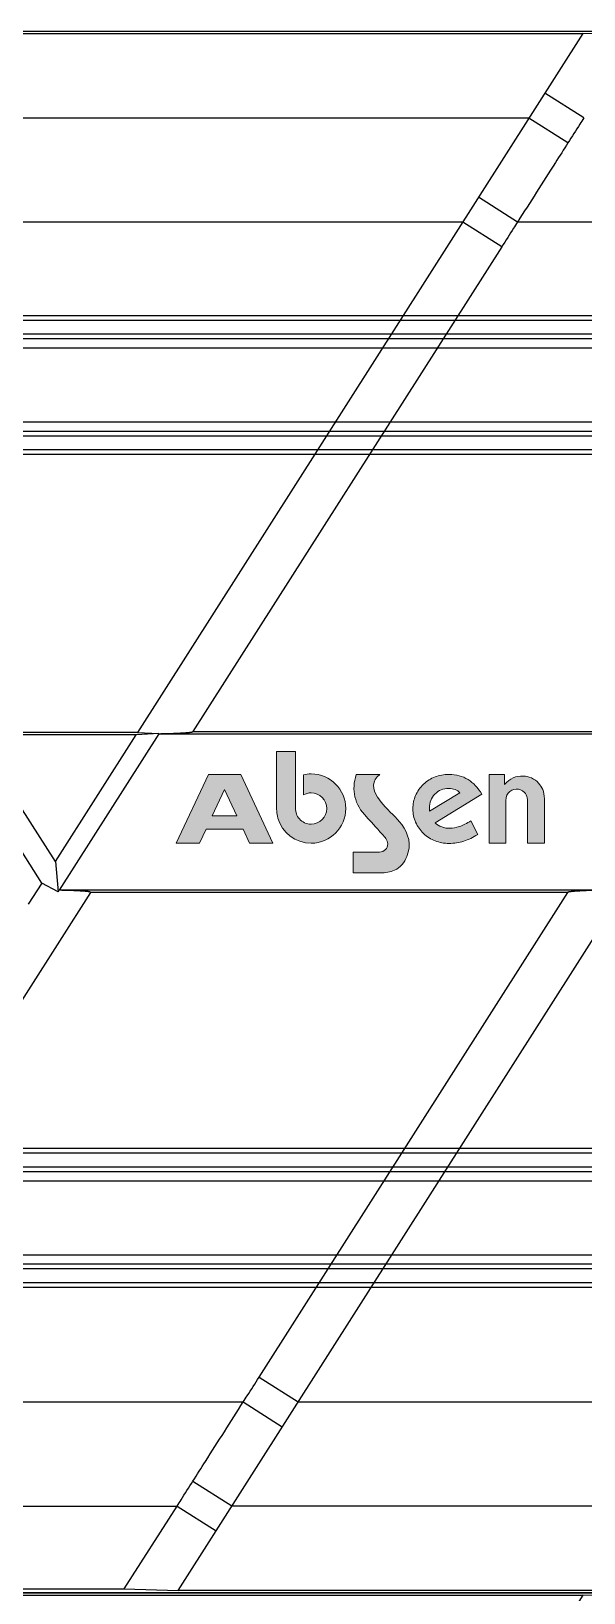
# Model space of a CAD drawing. Header units: millimetres. Extents: x 1409 to 26878, y 589 to 5187.
# Drawn here: x 15029.5 to 15148.9, y 3600.1 to 3937.6 of the extents above; entities that cross this region are included whole.
import ezdxf

# ---------------------------------------------------------------- set-up
doc = ezdxf.new("R2010")
doc.units = ezdxf.units.MM
doc.layers.add('02___PRT_ALL_AXES', color=7, linetype='Continuous')
doc.layers.add('图层 1', color=7, linetype='Continuous', lineweight=18)

# ---------------------------------------------------------------- blocks, each defined once
blk = doc.blocks.new('WRSF')
at = {"color": 114, "linetype": 'Continuous', "true_color": 0x139b48}
for p, q in [((12832.07, 6322.06), (12278.07, 6322.06)), ((12832.07, 6317.06), (12278.07, 6317.06)), ((12832.07, 6315.06), (12278.07, 6315.06)), ((12832.07, 6299.06), (12278.07, 6299.06)), ((12832.07, 6297.06), (12278.07, 6297.06)), ((12832.07, 6292.06), (12278.07, 6292.06)), ((12832.07, 6142.06), (12278.07, 6142.06)), ((12832.07, 6137.06), (12278.07, 6137.06)), ((12832.07, 6135.06), (12278.07, 6135.06)), ((12832.07, 6119.06), (12278.07, 6119.06)), ((12832.07, 6117.06), (12278.07, 6117.06)), ((12832.07, 6112.06), (12278.07, 6112.06))]:
    blk.add_line(p, q, dxfattribs=at)
at = {"layer": '02___PRT_ALL_AXES', "color": 114, "linetype": 'Continuous', "true_color": 0x139b48}
for p, q in [((12828.1, 6321.06), (12282.04, 6321.06)), ((12828.1, 6318.06), (12282.04, 6318.06)), ((12828.1, 6296.06), (12282.04, 6296.06)), ((12828.1, 6293.06), (12282.04, 6293.06)), ((12828.1, 6141.06), (12282.04, 6141.06)), ((12828.1, 6138.06), (12282.04, 6138.06)), ((12828.1, 6116.06), (12282.04, 6116.06)), ((12828.1, 6113.06), (12282.04, 6113.06))]:
    blk.add_line(p, q, dxfattribs=at)
blk = doc.blocks.new('*U71')
blk.add_blockref('WRSF', (-12547.57, -6214.33))
blk = doc.blocks.new('*U72')
at = {"color": 0, "linetype": 'ByBlock', "lineweight": -2, "transparency": 16777216}
blk.add_blockref('*U71', (0, 0), dxfattribs=at)
blk = doc.blocks.new('1111')
at = {"true_color": 0xf58220}
h = blk.add_hatch(color=30, dxfattribs=at)
edge = h.paths.add_edge_path()
edge.add_spline(control_points=[(16284.61, 6882.51), (16284.76, 6882.1), (16284.98, 6881.72), (16285.26, 6881.4), (16285.89, 6880.69), (16286.8, 6880.24), (16287.81, 6880.24), (16289.68, 6880.24), (16291.21, 6881.76), (16291.21, 6883.63), (16291.21, 6885.5), (16289.68, 6887.02), (16287.81, 6887.02), (16287.21, 6887.02), (16286.63, 6886.86), (16286.14, 6886.58), (16286.14, 6886.58), (16286.14, 6890.93), (16286.14, 6890.93), (16286.69, 6891.06), (16287.26, 6891.12), (16287.81, 6891.12), (16291.94, 6891.12), (16295.3, 6887.76), (16295.3, 6883.63), (16295.3, 6879.51), (16291.94, 6876.14), (16287.81, 6876.14), (16284.4, 6876.14), (16281.51, 6878.45), (16280.61, 6881.58), (16280.32, 6882.6), (16280.33, 6883.57), (16280.33, 6884.63), (16280.33, 6884.63), (16280.33, 6885.84), (16280.33, 6885.84), (16280.33, 6885.84), (16280.33, 6895.96), (16280.33, 6895.96), (16280.33, 6895.96), (16284.42, 6895.96), (16284.42, 6895.96), (16284.42, 6892.16), (16284.42, 6888.35), (16284.42, 6884.55), (16284.42, 6883.85), (16284.38, 6883.18), (16284.61, 6882.51)], knot_values=[0, 0, 0, 0, 1, 1, 1, 2, 2, 2, 3, 3, 3, 4, 4, 4, 5, 5, 5, 6, 6, 6, 7, 7, 7, 8, 8, 8, 9, 9, 9, 10, 10, 10, 11, 11, 11, 12, 12, 12, 13, 13, 13, 14, 14, 14, 15, 15, 15, 16, 16, 16, 16], degree=3, periodic=0)
h = blk.add_hatch(color=256)
h.paths.add_polyline_path([(16266.44, 6882.02), (16271.74, 6882.02), (16269.09, 6887.71)], flags=16)
h.paths.add_polyline_path([(16273.08, 6879.15), (16265.11, 6879.15), (16263.7, 6876.14), (16258.66, 6876.14), (16265.59, 6890.99), (16270.13, 6890.99), (16272.6, 6890.99), (16279.52, 6876.14), (16274.48, 6876.14)])
h = blk.add_hatch(color=256)
edge = h.paths.add_edge_path()
edge.add_spline(control_points=[(16297.57, 6890.99), (16297.57, 6890.99), (16302.63, 6890.99), (16302.63, 6890.99), (16300.89, 6889.75), (16301.01, 6887.7), (16302.14, 6886.07), (16302.48, 6885.57), (16302.89, 6885.06), (16303.32, 6884.55), (16304.71, 6882.88), (16306.22, 6881.76), (16307.39, 6880.16), (16308.89, 6878.11), (16309.5, 6875.82), (16308.51, 6873.28), (16308, 6871.97), (16307.08, 6870.87), (16305.85, 6870.3), (16304.92, 6869.87), (16303.86, 6869.71), (16302.75, 6869.71), (16302.75, 6869.71), (16296.92, 6869.71), (16296.92, 6869.71), (16296.92, 6869.71), (16296.92, 6874.21), (16296.92, 6874.21), (16296.92, 6874.21), (16302.56, 6874.21), (16302.56, 6874.21), (16302.56, 6874.21), (16302.57, 6874.21), (16302.57, 6874.21), (16302.57, 6874.21), (16302.57, 6874.21), (16302.57, 6874.21), (16302.57, 6874.21), (16302.58, 6874.21), (16302.58, 6874.21), (16302.58, 6874.21), (16302.58, 6874.21), (16302.58, 6874.21), (16303.57, 6874.22), (16304.37, 6875.02), (16304.37, 6876.01), (16304.37, 6876.87), (16303.69, 6877.47), (16303.17, 6878.06), (16301.87, 6879.54), (16300.5, 6881.05), (16299.77, 6881.81), (16297.17, 6884.51), (16296.46, 6887.59), (16297.57, 6890.99)], knot_values=[0, 0, 0, 0, 1, 1, 1, 2, 2, 2, 3, 3, 3, 4, 4, 4, 5, 5, 5, 6, 6, 6, 7, 7, 7, 8, 8, 8, 9, 9, 9, 10, 10, 10, 11, 11, 11, 12, 12, 12, 13, 13, 13, 14, 14, 14, 15, 15, 15, 16, 16, 16, 17, 17, 17, 18, 18, 18, 18], degree=3, periodic=0)
h = blk.add_hatch(color=256)
edge = h.paths.add_edge_path()
edge.add_spline(control_points=[(16323.8, 6878.01), (16322.81, 6877.37), (16321.81, 6876.89), (16320.79, 6876.57), (16319.77, 6876.25), (16318.71, 6876.09), (16317.62, 6876.09), (16316.55, 6876.09), (16315.55, 6876.28), (16314.61, 6876.63), (16313.68, 6876.99), (16312.85, 6877.53), (16312.1, 6878.23), (16311.36, 6878.93), (16310.79, 6879.75), (16310.39, 6880.65), (16310, 6881.56), (16309.8, 6882.52), (16309.8, 6883.54), (16309.8, 6884.58), (16309.99, 6885.55), (16310.38, 6886.44), (16310.76, 6887.33), (16311.34, 6888.14), (16312.1, 6888.86), (16312.85, 6889.58), (16313.67, 6890.11), (16314.58, 6890.46), (16315.49, 6890.81), (16316.5, 6890.99), (16317.62, 6890.99), (16319.14, 6890.99), (16320.5, 6890.63), (16321.71, 6889.9), (16322.91, 6889.17), (16323.9, 6888.11), (16324.68, 6886.71), (16324.68, 6886.71), (16314.58, 6880.54), (16314.58, 6880.54), (16315.02, 6880.15), (16315.5, 6879.84), (16316.04, 6879.64), (16316.58, 6879.44), (16317.16, 6879.35), (16317.8, 6879.35), (16318.45, 6879.35), (16319.14, 6879.48), (16319.87, 6879.74), (16320.61, 6880), (16321.43, 6880.42), (16322.35, 6881), (16322.35, 6881), (16323.8, 6878.01), (16323.8, 6878.01)], knot_values=[0, 0, 0, 0, 1, 1, 1, 2, 2, 2, 3, 3, 3, 4, 4, 4, 5, 5, 5, 6, 6, 6, 7, 7, 7, 8, 8, 8, 9, 9, 9, 10, 10, 10, 11, 11, 11, 12, 12, 12, 13, 13, 13, 14, 14, 14, 15, 15, 15, 16, 16, 16, 17, 17, 17, 18, 18, 18, 18], degree=3, periodic=0)
edge = h.paths.add_edge_path(flags=16)
edge.add_spline(control_points=[(16313.38, 6883.05), (16313.38, 6883.05), (16319.96, 6887.02), (16319.96, 6887.02), (16319.67, 6887.33), (16319.33, 6887.58), (16318.92, 6887.73), (16318.52, 6887.89), (16318.06, 6887.97), (16317.57, 6887.97), (16316.36, 6887.97), (16315.36, 6887.57), (16314.56, 6886.75), (16313.76, 6885.94), (16313.36, 6884.92), (16313.36, 6883.68), (16313.36, 6883.5), (16313.36, 6883.38), (16313.37, 6883.29), (16313.37, 6883.2), (16313.38, 6883.12), (16313.38, 6883.05)], knot_values=[0, 0, 0, 0, 1, 1, 1, 2, 2, 2, 3, 3, 3, 4, 4, 4, 5, 5, 5, 6, 6, 6, 7, 7, 7, 7], degree=3, periodic=0)
h = blk.add_hatch(color=256)
edge = h.paths.add_edge_path()
edge.add_spline(control_points=[(16326.29, 6876.14), (16326.29, 6876.14), (16326.29, 6890.99), (16326.29, 6890.99), (16326.29, 6890.99), (16329.62, 6890.99), (16329.62, 6890.99), (16329.62, 6890.99), (16329.62, 6888.79), (16329.62, 6888.79), (16330.78, 6890.17), (16331.95, 6890.72), (16333.72, 6890.66), (16334.68, 6890.66), (16336.19, 6890.03), (16336.96, 6889.12), (16337.68, 6888.19), (16338.21, 6887.42), (16338.21, 6885.71), (16338.21, 6885.71), (16338.21, 6876.14), (16338.21, 6876.14), (16338.21, 6876.14), (16334.57, 6876.14), (16334.57, 6876.14), (16334.57, 6876.14), (16334.57, 6884.46), (16334.57, 6884.46), (16334.57, 6884.94), (16334.57, 6885.47), (16334.49, 6885.96), (16334.43, 6886.35), (16334.21, 6886.77), (16333.89, 6887.12), (16332.96, 6888.11), (16331.25, 6888.09), (16330.4, 6886.98), (16329.94, 6886.4), (16329.9, 6885.83), (16329.9, 6884.37), (16329.9, 6884.37), (16329.9, 6876.14), (16329.9, 6876.14), (16329.9, 6876.14), (16326.29, 6876.14), (16326.29, 6876.14)], knot_values=[0, 0, 0, 0, 1, 1, 1, 2, 2, 2, 3, 3, 3, 4, 4, 4, 5, 5, 5, 6, 6, 6, 7, 7, 7, 8, 8, 8, 9, 9, 9, 10, 10, 10, 11, 11, 11, 12, 12, 12, 13, 13, 13, 14, 14, 14, 15, 15, 15, 15], degree=3, periodic=0)
at = {"color": 7, "linetype": 'Continuous'}
for p, q in [((16002.78, 7051.63), (16602.78, 7051.63)), ((16038.24, 7051.13), (16346.53, 7051.13)), ((16346.53, 7051.13), (16250.27, 6900.03)), ((16358.16, 7050.82), (16346.53, 7051.13)), ((16346.73, 7032.89), (16338.31, 7038.22)), ((16334.89, 7032.86), (16056.51, 7032.86)), ((16343.32, 7027.52), (16334.89, 7032.86)), ((16332.42, 7010.39), (16324, 7015.76)), ((16320.58, 7010.39), (16056.51, 7010.39)), ((16329, 7005.02), (16320.58, 7010.39)), ((16419.79, 7010.39), (16332.42, 7010.39)), ((16329, 7005.02), (16262.26, 6900.26)), ((16250.27, 6900.03), (16123.27, 6900.03)), ((16249.95, 6899.53), (16128.39, 6899.53)), ((16232.53, 6872.19), (16249.95, 6899.53)), ((16254.92, 6899.8), (16233.36, 6865.96)), ((16254.92, 6899.83), (16249.95, 6899.53)), ((16250.27, 6900.03), (16254.92, 6899.83)), ((16254.9, 6899.8), (16254.92, 6899.83)), ((16254.9, 6899.8), (16254.92, 6899.8)), ((16254.92, 6899.8), (16372.2, 6899.8)), ((16262.26, 6900.26), (16365.44, 6900.26)), ((16232.53, 6872.19), (16221.61, 6889.33)), ((16229.57, 6867.53), (16216.32, 6888.33)), ((16232.53, 6872.19), (16233.15, 6865.66)), ((16240.12, 6865.51), (16218.94, 6832.27)), ((16229.57, 6867.53), (16226.66, 6862.97)), ((16233.15, 6865.66), (16229.57, 6867.53)), ((16233.15, 6865.66), (16233.34, 6865.96)), ((16233.34, 6865.96), (16233.36, 6865.96)), ((16350.64, 6865.96), (16233.36, 6865.96)), ((16343.3, 6865.51), (16240.12, 6865.51)), ((16259.03, 6714.63), (16355.29, 6865.73)), ((16276.56, 6760.74), (16343.3, 6865.51)), ((16276.56, 6760.74), (16284.98, 6755.38)), ((16185.77, 6755.38), (16273.14, 6755.38)), ((16273.14, 6755.38), (16281.56, 6750.01)), ((16284.98, 6755.38), (16549.05, 6755.38)), ((16262.24, 6738.25), (16270.67, 6732.9)), ((16200.08, 6732.88), (16258.83, 6732.88)), ((16247.41, 6714.95), (16258.83, 6732.88)), ((16258.83, 6732.88), (16267.26, 6727.55)), ((16270.67, 6732.9), (16549.05, 6732.9)), ((16602.78, 6714.13), (16002.78, 6714.13)), ((16211.51, 6714.95), (16247.41, 6714.95)), ((16247.41, 6714.95), (16259.03, 6714.63)), ((16567.33, 6714.63), (16259.03, 6714.63))]:
    blk.add_line(p, q, dxfattribs=at)
blk.add_line((16284.61, 6882.51), (16284.61, 6882.51))
blk.add_line((16284.61, 6882.51), (16284.61, 6882.51))
blk.add_line((16284.61, 6882.51), (16284.61, 6882.51))
for points, knots in [([(16346.73, 7032.89), (16346.45, 7032.44), (16345.31, 7030.65), (16344.17, 7028.86), (16343.32, 7027.52)], [0, 0, 0, 0, 0.249935, 1, 1, 1, 1]), ([(16343.32, 7027.52), (16342.41, 7026.09), (16338.78, 7020.38), (16335.15, 7014.67), (16332.42, 7010.39)], [0, 0, 0, 0, 0.249909, 1, 1, 1, 1]), ([(16332.42, 7010.39), (16332.14, 7009.94), (16331, 7008.16), (16329.86, 7006.37), (16329, 7005.02)], [0, 0, 0, 0, 0.249987, 1, 1, 1, 1]), ([(16254.92, 6899.8), (16255, 6899.8), (16255.15, 6899.81), (16255.38, 6899.81), (16255.61, 6899.82), (16255.84, 6899.82), (16256.07, 6899.83), (16256.3, 6899.83), (16256.53, 6899.84), (16256.84, 6899.85), (16257.22, 6899.86), (16257.68, 6899.87), (16258.15, 6899.89), (16258.61, 6899.91), (16259.07, 6899.93), (16259.45, 6899.95), (16259.76, 6899.96), (16259.99, 6899.98), (16260.22, 6899.99), (16260.45, 6900.01), (16260.68, 6900.02), (16260.9, 6900.04), (16261.1, 6900.06), (16261.25, 6900.07), (16261.36, 6900.08), (16261.48, 6900.09), (16261.59, 6900.11), (16261.71, 6900.12), (16261.8, 6900.14), (16261.88, 6900.15), (16261.93, 6900.16), (16261.99, 6900.17), (16262.05, 6900.18), (16262.09, 6900.19), (16262.13, 6900.2), (16262.16, 6900.21), (16262.19, 6900.22), (16262.21, 6900.23), (16262.23, 6900.23), (16262.24, 6900.24), (16262.25, 6900.25), (16262.26, 6900.26), (16262.26, 6900.26)], [0, 0, 0, 0, 0.031248, 0.062497, 0.093746, 0.124994, 0.156243, 0.187491, 0.21874, 0.249989, 0.312487, 0.374984, 0.437482, 0.499981, 0.562479, 0.624978, 0.656228, 0.687478, 0.718728, 0.749978, 0.781228, 0.812479, 0.84373, 0.859355, 0.874981, 0.890607, 0.906233, 0.921859, 0.937485, 0.945299, 0.953112, 0.960926, 0.96874, 0.976554, 0.980461, 0.984368, 0.988275, 0.992183, 0.994137, 0.996091, 0.998046, 1, 1, 1, 1]), ([(16240.12, 6865.51), (16240.12, 6865.51), (16240.12, 6865.51), (16240.12, 6865.52), (16240.12, 6865.53), (16240.12, 6865.53), (16240.12, 6865.54), (16240.11, 6865.54), (16240.1, 6865.55), (16240.09, 6865.56), (16240.08, 6865.56), (16240.06, 6865.57), (16240.05, 6865.58), (16240.03, 6865.58), (16240, 6865.59), (16239.98, 6865.6), (16239.95, 6865.6), (16239.92, 6865.61), (16239.89, 6865.62), (16239.85, 6865.63), (16239.79, 6865.64), (16239.74, 6865.64), (16239.69, 6865.65), (16239.62, 6865.66), (16239.53, 6865.67), (16239.42, 6865.69), (16239.28, 6865.7), (16239.11, 6865.72), (16238.9, 6865.74), (16238.68, 6865.76), (16238.47, 6865.77), (16238.26, 6865.79), (16238.05, 6865.8), (16237.83, 6865.81), (16237.55, 6865.83), (16237.19, 6865.85), (16236.77, 6865.86), (16236.34, 6865.88), (16235.92, 6865.9), (16235.49, 6865.91), (16235.14, 6865.92), (16234.85, 6865.93), (16234.64, 6865.93), (16234.43, 6865.94), (16234.22, 6865.94), (16234, 6865.95), (16233.79, 6865.95), (16233.58, 6865.96), (16233.43, 6865.96), (16233.36, 6865.96)], [0, 0, 0, 0, 0.000981, 0.001961, 0.002941, 0.00392, 0.0049, 0.005877, 0.007829, 0.009782, 0.011735, 0.013687, 0.01564, 0.019545, 0.02345, 0.027356, 0.031261, 0.035167, 0.039072, 0.046884, 0.054695, 0.062507, 0.070318, 0.07813, 0.093753, 0.109377, 0.125001, 0.156249, 0.187497, 0.218746, 0.249995, 0.281244, 0.312494, 0.343743, 0.374993, 0.437492, 0.499992, 0.562492, 0.624993, 0.687494, 0.749995, 0.781245, 0.812496, 0.843746, 0.874997, 0.906248, 0.937499, 0.968749, 1, 1, 1, 1]), ([(16350.64, 6865.96), (16350.56, 6865.96), (16350.41, 6865.96), (16350.18, 6865.95), (16349.95, 6865.95), (16349.72, 6865.94), (16349.49, 6865.94), (16349.26, 6865.93), (16349.03, 6865.93), (16348.72, 6865.92), (16348.34, 6865.91), (16347.88, 6865.89), (16347.42, 6865.88), (16346.96, 6865.86), (16346.5, 6865.84), (16346.11, 6865.82), (16345.81, 6865.8), (16345.58, 6865.79), (16345.35, 6865.78), (16345.12, 6865.76), (16344.89, 6865.74), (16344.66, 6865.73), (16344.47, 6865.71), (16344.31, 6865.7), (16344.2, 6865.68), (16344.08, 6865.67), (16343.97, 6865.66), (16343.86, 6865.64), (16343.76, 6865.63), (16343.68, 6865.62), (16343.63, 6865.61), (16343.57, 6865.6), (16343.51, 6865.59), (16343.47, 6865.58), (16343.43, 6865.57), (16343.4, 6865.56), (16343.38, 6865.55), (16343.35, 6865.54), (16343.34, 6865.53), (16343.32, 6865.53), (16343.31, 6865.52), (16343.3, 6865.51), (16343.3, 6865.51)], [0, 0, 0, 0, 0.031248, 0.062497, 0.093746, 0.124994, 0.156243, 0.187491, 0.21874, 0.249989, 0.312487, 0.374984, 0.437482, 0.499981, 0.562479, 0.624978, 0.656228, 0.687478, 0.718728, 0.749978, 0.781228, 0.812479, 0.84373, 0.859355, 0.874981, 0.890607, 0.906233, 0.921859, 0.937485, 0.945299, 0.953112, 0.960926, 0.96874, 0.976554, 0.980461, 0.984368, 0.988275, 0.992183, 0.994137, 0.996091, 0.998046, 1, 1, 1, 1]), ([(16273.14, 6755.38), (16273.43, 6755.82), (16274.57, 6757.61), (16275.71, 6759.4), (16276.56, 6760.74)], [0, 0, 0, 0, 0.249987, 1, 1, 1, 1]), ([(16262.24, 6738.25), (16263.15, 6739.67), (16266.78, 6745.38), (16270.42, 6751.09), (16273.14, 6755.38)], [0, 0, 0, 0, 0.249909, 1, 1, 1, 1]), ([(16258.83, 6732.88), (16259.11, 6733.33), (16260.25, 6735.12), (16261.39, 6736.91), (16262.24, 6738.25)], [0, 0, 0, 0, 0.249935, 1, 1, 1, 1])]:
    blk.add_open_spline(points, degree=3, knots=knots, dxfattribs=at)
at = {"layer": '图层 1', "lineweight": 0}
for p, q in [((16258.66, 6876.14), (16265.59, 6890.99)), ((16265.59, 6890.99), (16270.13, 6890.99)), ((16270.13, 6890.99), (16272.6, 6890.99)), ((16272.6, 6890.99), (16279.52, 6876.14)), ((16269.09, 6887.71), (16266.44, 6882.02)), ((16271.74, 6882.02), (16269.09, 6887.71)), ((16266.44, 6882.02), (16271.74, 6882.02)), ((16265.11, 6879.15), (16263.7, 6876.14)), ((16273.08, 6879.15), (16265.11, 6879.15)), ((16274.48, 6876.14), (16273.08, 6879.15)), ((16263.7, 6876.14), (16258.66, 6876.14)), ((16279.52, 6876.14), (16274.48, 6876.14))]:
    blk.add_line(p, q, dxfattribs=at)
at = {"layer": '图层 1', "color": 30, "lineweight": 0, "true_color": 0xf58220}
for points in [[(16280.33, 6885.84), (16280.33, 6885.84), (16280.33, 6895.96), (16280.33, 6895.96)], [(16280.33, 6895.96), (16280.33, 6895.96), (16284.42, 6895.96), (16284.42, 6895.96)], [(16286.14, 6886.58), (16286.14, 6886.58), (16286.14, 6890.93), (16286.14, 6890.93)], [(16280.33, 6884.63), (16280.33, 6884.63), (16280.33, 6885.84), (16280.33, 6885.84)], [(16280.61, 6881.58), (16280.32, 6882.6), (16280.33, 6883.57), (16280.33, 6884.63)], [(16284.61, 6882.51), (16284.76, 6882.1), (16284.98, 6881.72), (16285.26, 6881.4)]]:
    blk.add_open_spline(points, degree=3, dxfattribs=at)
for points, knots in [([(16284.42, 6895.96), (16284.42, 6892.16), (16284.42, 6888.35), (16284.42, 6884.55), (16284.42, 6883.85), (16284.38, 6883.18), (16284.61, 6882.51)], [14, 14, 14, 14, 15, 15, 15, 16, 16, 16, 16]), ([(16286.14, 6890.93), (16286.69, 6891.06), (16287.26, 6891.12), (16287.81, 6891.12), (16291.94, 6891.12), (16295.3, 6887.76), (16295.3, 6883.63), (16295.3, 6879.51), (16291.94, 6876.14), (16287.81, 6876.14), (16284.4, 6876.14), (16281.51, 6878.45), (16280.61, 6881.58)], [6, 6, 6, 6, 7, 7, 7, 8, 8, 8, 9, 9, 9, 10, 10, 10, 10]), ([(16285.26, 6881.4), (16285.89, 6880.69), (16286.8, 6880.24), (16287.81, 6880.24), (16289.68, 6880.24), (16291.21, 6881.76), (16291.21, 6883.63), (16291.21, 6885.5), (16289.68, 6887.02), (16287.81, 6887.02), (16287.21, 6887.02), (16286.63, 6886.86), (16286.14, 6886.58)], [1, 1, 1, 1, 2, 2, 2, 3, 3, 3, 4, 4, 4, 5, 5, 5, 5])]:
    blk.add_open_spline(points, degree=3, knots=knots, dxfattribs=at)
at = {"layer": '图层 1', "lineweight": 0}
for points in [[(16299.77, 6881.81), (16297.17, 6884.51), (16296.46, 6887.59), (16297.57, 6890.99)], [(16297.57, 6890.99), (16297.57, 6890.99), (16302.63, 6890.99), (16302.63, 6890.99)], [(16302.63, 6890.99), (16300.89, 6889.75), (16301.01, 6887.7), (16302.14, 6886.07)], [(16310.38, 6886.44), (16310.76, 6887.33), (16311.34, 6888.14), (16312.1, 6888.86)], [(16312.1, 6888.86), (16312.85, 6889.58), (16313.67, 6890.11), (16314.58, 6890.46)], [(16321.71, 6889.9), (16322.91, 6889.17), (16323.9, 6888.11), (16324.68, 6886.71)], [(16326.29, 6876.14), (16326.29, 6876.14), (16326.29, 6890.99), (16326.29, 6890.99)], [(16326.29, 6890.99), (16326.29, 6890.99), (16329.62, 6890.99), (16329.62, 6890.99)], [(16329.62, 6890.99), (16329.62, 6890.99), (16329.62, 6888.79), (16329.62, 6888.79)], [(16329.62, 6888.79), (16330.78, 6890.17), (16331.95, 6890.72), (16333.72, 6890.66)], [(16333.72, 6890.66), (16334.68, 6890.66), (16336.19, 6890.03), (16336.96, 6889.12)], [(16336.96, 6889.12), (16337.68, 6888.19), (16338.21, 6887.42), (16338.21, 6885.71)], [(16302.14, 6886.07), (16302.48, 6885.57), (16302.89, 6885.06), (16303.32, 6884.55)], [(16313.38, 6883.05), (16313.38, 6883.05), (16319.96, 6887.02), (16319.96, 6887.02)], [(16324.68, 6886.71), (16324.68, 6886.71), (16314.58, 6880.54), (16314.58, 6880.54)], [(16319.96, 6887.02), (16319.67, 6887.33), (16319.33, 6887.58), (16318.92, 6887.73)], [(16330.4, 6886.98), (16329.94, 6886.4), (16329.9, 6885.83), (16329.9, 6884.37)], [(16333.89, 6887.12), (16332.96, 6888.11), (16331.25, 6888.09), (16330.4, 6886.98)], [(16334.49, 6885.96), (16334.43, 6886.35), (16334.21, 6886.77), (16333.89, 6887.12)], [(16334.57, 6884.46), (16334.57, 6884.94), (16334.57, 6885.47), (16334.49, 6885.96)], [(16338.21, 6885.71), (16338.21, 6885.71), (16338.21, 6876.14), (16338.21, 6876.14)], [(16303.17, 6878.06), (16301.87, 6879.54), (16300.5, 6881.05), (16299.77, 6881.81)], [(16303.32, 6884.55), (16304.71, 6882.88), (16306.22, 6881.76), (16307.39, 6880.16)], [(16313.37, 6883.29), (16313.37, 6883.2), (16313.38, 6883.12), (16313.38, 6883.05)], [(16329.9, 6884.37), (16329.9, 6884.37), (16329.9, 6876.14), (16329.9, 6876.14)], [(16334.57, 6876.14), (16334.57, 6876.14), (16334.57, 6884.46), (16334.57, 6884.46)], [(16307.39, 6880.16), (16308.89, 6878.11), (16309.5, 6875.82), (16308.51, 6873.28)], [(16312.1, 6878.23), (16311.36, 6878.93), (16310.79, 6879.75), (16310.39, 6880.65)], [(16314.58, 6880.54), (16315.02, 6880.15), (16315.5, 6879.84), (16316.04, 6879.64)], [(16319.87, 6879.74), (16320.61, 6880), (16321.43, 6880.42), (16322.35, 6881)], [(16322.35, 6881), (16322.35, 6881), (16323.8, 6878.01), (16323.8, 6878.01)], [(16314.61, 6876.63), (16313.68, 6876.99), (16312.85, 6877.53), (16312.1, 6878.23)], [(16323.8, 6878.01), (16322.81, 6877.37), (16321.81, 6876.89), (16320.79, 6876.57)], [(16329.9, 6876.14), (16329.9, 6876.14), (16326.29, 6876.14), (16326.29, 6876.14)], [(16338.21, 6876.14), (16338.21, 6876.14), (16334.57, 6876.14), (16334.57, 6876.14)], [(16296.92, 6869.71), (16296.92, 6869.71), (16296.92, 6874.21), (16296.92, 6874.21)], [(16296.92, 6874.21), (16296.92, 6874.21), (16302.56, 6874.21), (16302.56, 6874.21)], [(16302.56, 6874.21), (16302.56, 6874.21), (16302.57, 6874.21), (16302.57, 6874.21)], [(16302.57, 6874.21), (16302.57, 6874.21), (16302.57, 6874.21), (16302.57, 6874.21)], [(16302.57, 6874.21), (16302.57, 6874.21), (16302.58, 6874.21), (16302.58, 6874.21)], [(16302.58, 6874.21), (16302.58, 6874.21), (16302.58, 6874.21), (16302.58, 6874.21)], [(16308.51, 6873.28), (16308, 6871.97), (16307.08, 6870.87), (16305.85, 6870.3)], [(16302.75, 6869.71), (16302.75, 6869.71), (16296.92, 6869.71), (16296.92, 6869.71)], [(16305.85, 6870.3), (16304.92, 6869.87), (16303.86, 6869.71), (16302.75, 6869.71)]]:
    blk.add_open_spline(points, degree=3, dxfattribs=at)
for points, knots in [([(16314.58, 6890.46), (16315.49, 6890.81), (16316.5, 6890.99), (16317.62, 6890.99), (16319.14, 6890.99), (16320.5, 6890.63), (16321.71, 6889.9)], [9, 9, 9, 9, 10, 10, 10, 11, 11, 11, 11]), ([(16310.39, 6880.65), (16310, 6881.56), (16309.8, 6882.52), (16309.8, 6883.54), (16309.8, 6884.58), (16309.99, 6885.55), (16310.38, 6886.44)], [5, 5, 5, 5, 6, 6, 6, 7, 7, 7, 7]), ([(16314.56, 6886.75), (16313.76, 6885.94), (16313.36, 6884.92), (16313.36, 6883.68), (16313.36, 6883.5), (16313.36, 6883.38), (16313.37, 6883.29)], [4, 4, 4, 4, 5, 5, 5, 6, 6, 6, 6]), ([(16318.92, 6887.73), (16318.52, 6887.89), (16318.06, 6887.97), (16317.57, 6887.97), (16316.36, 6887.97), (16315.36, 6887.57), (16314.56, 6886.75)], [2, 2, 2, 2, 3, 3, 3, 4, 4, 4, 4]), ([(16316.04, 6879.64), (16316.58, 6879.44), (16317.16, 6879.35), (16317.8, 6879.35), (16318.45, 6879.35), (16319.14, 6879.48), (16319.87, 6879.74)], [14, 14, 14, 14, 15, 15, 15, 16, 16, 16, 16]), ([(16302.58, 6874.21), (16303.57, 6874.22), (16304.37, 6875.02), (16304.37, 6876.01), (16304.37, 6876.87), (16303.69, 6877.47), (16303.17, 6878.06)], [14, 14, 14, 14, 15, 15, 15, 16, 16, 16, 16]), ([(16320.79, 6876.57), (16319.77, 6876.25), (16318.71, 6876.09), (16317.62, 6876.09), (16316.55, 6876.09), (16315.55, 6876.28), (16314.61, 6876.63)], [1, 1, 1, 1, 2, 2, 2, 3, 3, 3, 3])]:
    blk.add_open_spline(points, degree=3, knots=knots, dxfattribs=at)
blk = doc.blocks.new('*U147')
blk.add_blockref('1111', (-16308.28, -6888.88))
blk = doc.blocks.new('*U148')
at = {"color": 0, "linetype": 'ByBlock', "lineweight": -2, "transparency": 16777216}
for p in [(0, 1350), (0, 1012.5)]:
    blk.add_blockref('*U147', p, dxfattribs=at)

msp = doc.modelspace()

# ---------------------------------------------------------------- block references
for name, p in [('*U148', (15110.4576, 2424.8499)), ('*U72', (15097.4439, 3768.3624))]:
    msp.add_blockref(name, p)

doc.saveas('drawing.dxf')
